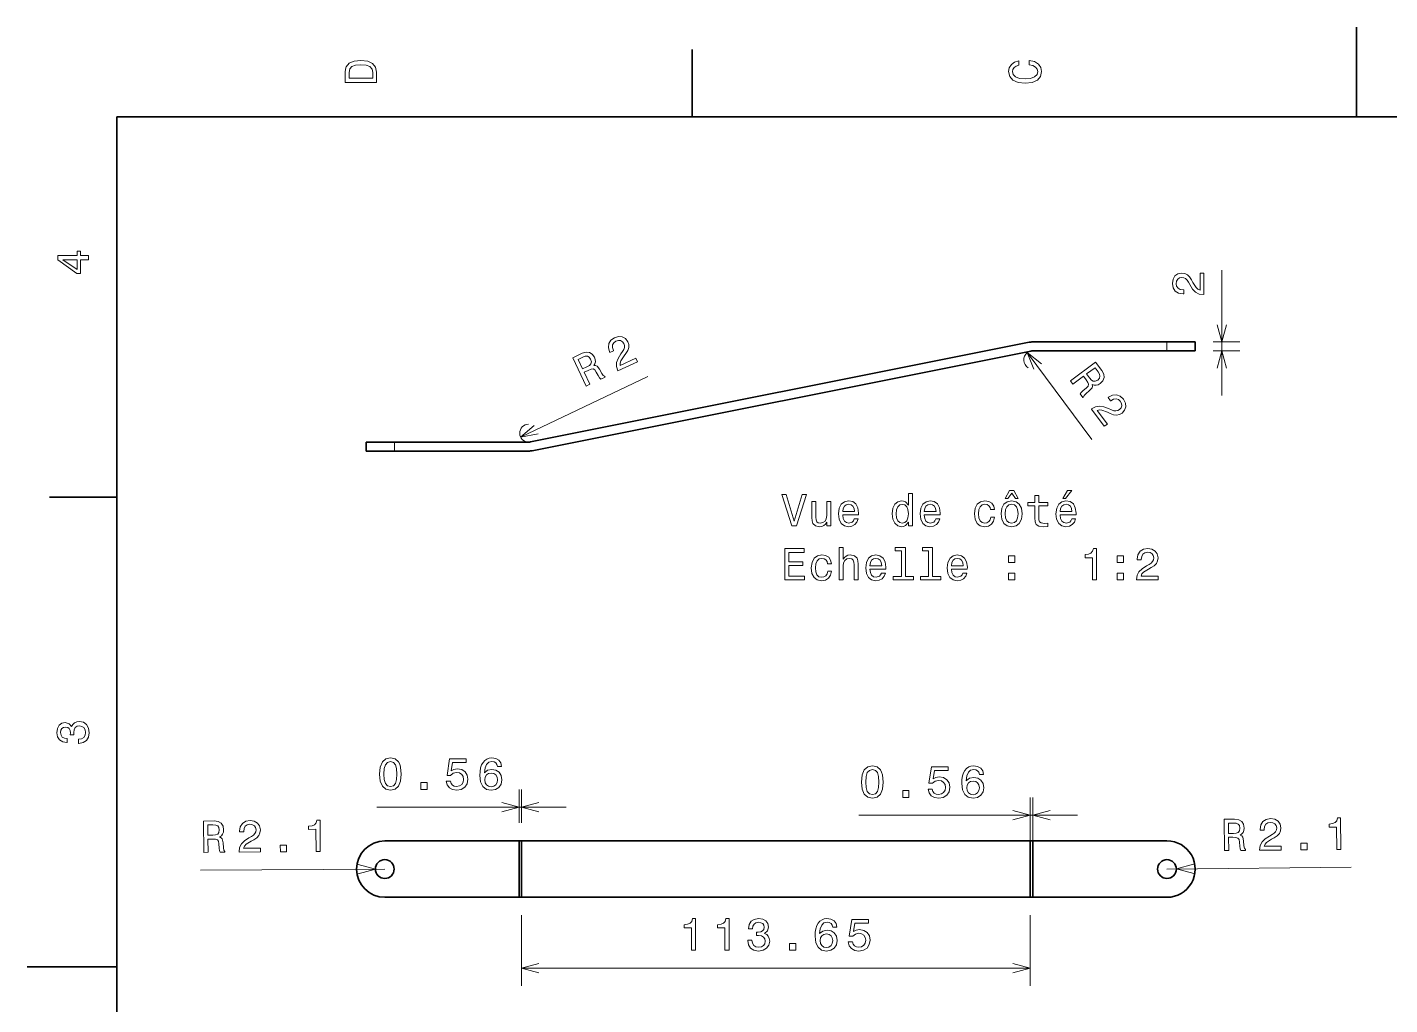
# Model space of a CAD drawing. Extents: x 0 to 297, y 0 to 210.
# Drawn here: x 0 to 152.2, y 100.8 to 210 of the extents above; entities that cross this region are included whole.
import ezdxf

# ---------------------------------------------------------------- set-up
doc = ezdxf.new("R2010")
doc.units = 0

msp = doc.modelspace()

# ---------------------------------------------------------------- linework, layer by layer
at = {"color": 7, "lineweight": 35, "ltscale": 0.25}
for p, q in [((148.5, 200), (148.5, 210)), ((10, 105), (0, 105))]:
    msp.add_line(p, q, dxfattribs=at)
at = {"color": 7, "lineweight": 35, "ltscale": 0.1875}
for p, q in [((74.300003, 200), (74.300003, 207.5)), ((10, 157.5), (2.5, 157.5))]:
    msp.add_line(p, q, dxfattribs=at)
at = {"color": 7, "lineweight": 35}
for p, q in [((287, 200), (10, 200)), ((10, 200), (10, 10)), ((111.933624, 174.794006), (56.212036, 163.657837)), ((112.129608, 173.813385), (56.40802, 162.677246)), ((55.226814, 119.082092), (112.050308, 119.082092)), ((55.226814, 112.782089), (112.050308, 112.782089))]:
    msp.add_line(p, q, dxfattribs=at)
at = {"color": 7, "lineweight": 13, "ltscale": 0.3509}
msp.add_line((133.459961, 168.832794), (133.459961, 182.868805), dxfattribs=at)
at = {"color": 7, "lineweight": 13, "ltscale": 0.3018}
msp.add_line((111.72995, 173.636047), (118.919769, 163.938629), dxfattribs=at)
at = {"color": 7, "lineweight": 35, "ltscale": 0.375}
for p, q in [((127.325623, 174.832794), (112.325623, 174.832794)), ((127.325623, 173.832794), (112.325623, 173.832794)), ((41.016052, 163.638458), (56.016052, 163.638458)), ((41.016052, 162.638458), (56.016052, 162.638458)), ((39.944431, 119.082092), (54.944427, 119.082092)), ((112.332703, 119.082092), (127.332703, 119.082092)), ((39.944431, 112.782089), (54.944427, 112.782089)), ((112.332703, 112.782089), (127.332703, 112.782089))]:
    msp.add_line(p, q, dxfattribs=at)
at = {"color": 7, "lineweight": 13, "ltscale": 0.025}
for p, q in [((127.325623, 173.832794), (127.325623, 174.832794)), ((41.016052, 162.638458), (41.016052, 163.638458))]:
    msp.add_line(p, q, dxfattribs=at)
at = {"color": 7, "lineweight": 35, "ltscale": 0.07875}
for p, q in [((130.475616, 174.832794), (127.325623, 174.832794)), ((130.475616, 173.832794), (127.325623, 173.832794)), ((37.866058, 163.638458), (41.016052, 163.638458)), ((37.866058, 162.638458), (41.016052, 162.638458)), ((54.944427, 119.082092), (54.944427, 115.932091)), ((54.944427, 115.932091), (54.944427, 119.082092)), ((55.226814, 115.932091), (55.226814, 119.082092)), ((55.226814, 115.932091), (55.226814, 119.082092)), ((112.050308, 115.932091), (112.050308, 119.082092)), ((112.050308, 115.932091), (112.050308, 119.082092)), ((112.332703, 115.932091), (112.332703, 119.082092)), ((112.332703, 115.932091), (112.332703, 119.082092)), ((54.944427, 112.782089), (54.944427, 115.932091)), ((54.944427, 112.782089), (54.944427, 115.932091)), ((55.226814, 112.782089), (55.226814, 115.932091)), ((55.226814, 112.782089), (55.226814, 115.932091)), ((112.050308, 112.782089), (112.050308, 115.932091)), ((112.050308, 112.782089), (112.050308, 115.932091)), ((112.332703, 112.782089), (112.332703, 115.932091)), ((112.332703, 115.932091), (112.332703, 112.782089))]:
    msp.add_line(p, q, dxfattribs=at)
at = {"color": 7, "lineweight": 35, "ltscale": 0.025}
for p, q in [((130.475616, 173.832794), (130.475616, 174.832794)), ((37.866058, 162.638458), (37.866058, 163.638458))]:
    msp.add_line(p, q, dxfattribs=at)
at = {"color": 7, "lineweight": 13, "ltscale": 0.074609}
for p, q in [((132.475616, 174.832794), (135.459961, 174.832794)), ((132.475616, 173.832794), (135.459961, 173.832794))]:
    msp.add_line(p, q, dxfattribs=at)
at = {"color": 7, "lineweight": 13, "ltscale": 0.393427}
msp.add_line((55.112778, 164.209412), (69.327789, 170.961426), dxfattribs=at)
at = {"color": 7, "lineweight": 13, "ltscale": 0.093839}
for p, q in [((54.944427, 121.082092), (54.944427, 124.835632)), ((55.226814, 121.082092), (55.226814, 124.835632))]:
    msp.add_line(p, q, dxfattribs=at)
at = {"color": 7, "lineweight": 13, "ltscale": 0.150368}
for p, q in [((112.050308, 117.932091), (112.050308, 123.946808)), ((112.332703, 117.932091), (112.332703, 123.946808))]:
    msp.add_line(p, q, dxfattribs=at)
at = {"color": 7, "lineweight": 13}
for p, q in [((39.059971, 122.835632), (60.226814, 122.835632)), ((92.900787, 121.946808), (117.332703, 121.946808)), ((39.944431, 115.932091), (19.350786, 115.796288)), ((127.332703, 115.932091), (147.925781, 116.135406)), ((55.226814, 104.868851), (112.050308, 104.868851))]:
    msp.add_line(p, q, dxfattribs=at)
at = {"color": 7, "lineweight": 35, "ltscale": 0.00706}
for p, q in [((54.944427, 119.082092), (55.226814, 119.082092)), ((112.050308, 119.082092), (112.332703, 119.082092)), ((54.944427, 112.782089), (55.226814, 112.782089)), ((112.050308, 112.782089), (112.332703, 112.782089))]:
    msp.add_line(p, q, dxfattribs=at)
at = {"color": 7, "lineweight": 13, "ltscale": 0.197831}
for p, q in [((55.226814, 110.782089), (55.226814, 102.868851)), ((112.050308, 110.782089), (112.050308, 102.868851))]:
    msp.add_line(p, q, dxfattribs=at)
at = {"color": 7, "lineweight": 13}
for points in [[(35.533215, 204.994965), (35.533215, 203.829971), (39.033215, 203.829971), (39.033215, 204.994965), (38.922264, 205.544678), (38.584366, 205.953171), (38.034657, 206.205338), (37.283215, 206.296112), (36.516644, 206.215424), (36.21405, 206.114563), (35.971977, 205.973343), (35.644165, 205.56485), (35.563473, 205.297562)], [(35.951801, 204.959656), (36.027451, 205.342941), (36.259438, 205.605194), (36.672985, 205.761536), (37.283215, 205.811966), (37.873272, 205.756485), (38.286816, 205.600143), (38.533936, 205.332855), (38.614628, 204.959656), (38.614628, 204.298996), (35.951801, 204.298996)], [(111.93206, 205.817017), (112.35569, 205.716141), (112.658287, 205.549713), (112.844887, 205.317734), (112.905403, 205.045395), (112.814629, 204.71759), (112.54229, 204.460388), (112.098488, 204.28891), (111.483215, 204.233429), (110.872986, 204.28891), (110.424141, 204.455338), (110.151802, 204.71254), (110.055984, 205.045395), (110.106415, 205.287476), (110.247627, 205.494247), (110.474571, 205.655624), (110.787247, 205.766571), (110.787247, 206.245682), (110.308144, 206.094391), (109.94503, 205.832138), (109.718086, 205.474075), (109.637398, 205.045395), (109.763474, 204.510818), (110.116501, 204.10231), (110.696472, 203.840057), (111.483215, 203.749283), (112.269958, 203.840057), (112.84993, 204.10231), (113.208, 204.510818), (113.329041, 205.045395), (113.233215, 205.51442), (112.965927, 205.892654), (112.527161, 206.159943), (111.93206, 206.301163)], [(6.833213, 184.02739), (6.833213, 184.481277), (5.965778, 184.481277), (5.965778, 184.98056), (5.56232, 184.98056), (5.56232, 184.481277), (3.408862, 184.481277), (3.408862, 184.022339), (5.521974, 182.489197), (5.965778, 182.489197), (5.965778, 184.02739)], [(5.56232, 182.912827), (3.993876, 184.02739), (5.56232, 184.02739)], [(131.459961, 180.12027), (131.459961, 182.525879), (131.026245, 182.525879), (131.026245, 180.624603), (130.789215, 180.730499), (130.592529, 180.912048), (130.234467, 181.471863), (130.08316, 181.769409), (129.866302, 182.102264), (129.614136, 182.339294), (129.316589, 182.475464), (128.978699, 182.525879), (128.555054, 182.440155), (128.222198, 182.203125), (128.010406, 181.839996), (127.934753, 181.370972), (128.020477, 180.886841), (128.257507, 180.518677), (128.635742, 180.281647), (129.13504, 180.200958), (129.205627, 180.200958), (129.205627, 180.659882), (129.165283, 180.659882), (128.822357, 180.705292), (128.57019, 180.841461), (128.408813, 181.058319), (128.353333, 181.345764), (128.403778, 181.638275), (128.529846, 181.855133), (128.726532, 181.996338), (128.973663, 182.046783), (129.205627, 182.011475), (129.402313, 181.915649), (129.573792, 181.754272), (129.725098, 181.532379), (129.886475, 181.234833), (130.199158, 180.74057), (130.532013, 180.392609), (130.935455, 180.185822), (131.444824, 180.12027)], [(65.986969, 171.588715), (68.159912, 172.62085), (67.973831, 173.012634), (66.256424, 172.196869), (66.250397, 172.456421), (66.330002, 172.711975), (66.682022, 173.275604), (66.88588, 173.539917), (67.093506, 173.878632), (67.199417, 174.208099), (67.194748, 174.535278), (67.095322, 174.862152), (66.836121, 175.208008), (66.479202, 175.406982), (66.060333, 175.442505), (65.604218, 175.309601), (65.20369, 175.024445), (64.972839, 174.652374), (64.921021, 174.209015), (65.062347, 173.723419), (65.092636, 173.659637), (65.507187, 173.856537), (65.489868, 173.892975), (65.383728, 174.222229), (65.398544, 174.508423), (65.525177, 174.747223), (65.761047, 174.920685), (66.04689, 175.000641), (66.296875, 174.979797), (66.50882, 174.862701), (66.6604, 174.661133), (66.728043, 174.436432), (66.725876, 174.217651), (66.653671, 173.99353), (66.518143, 173.761658), (66.318619, 173.48822), (66.006332, 172.993744), (65.834824, 172.543762), (65.821152, 172.090607), (65.980484, 171.602386)], [(62.436981, 169.902496), (62.860626, 170.103729), (62.226639, 171.438477), (62.659409, 171.644043), (62.984772, 171.78183), (63.215515, 171.813263), (63.39624, 171.714874), (63.569458, 171.467743), (63.786987, 171.068542), (63.941986, 170.812775), (64.072372, 170.679291), (64.550705, 170.906494), (64.509583, 170.993042), (64.344223, 171.070831), (64.195267, 171.290405), (63.921036, 171.785461), (63.663986, 172.126801), (63.50296, 172.195465), (63.297852, 172.204102), (63.42598, 172.404541), (63.477798, 172.624573), (63.464584, 172.863983), (63.377228, 173.118378), (63.131699, 173.470764), (62.813156, 173.671204), (62.430283, 173.701508), (61.992157, 173.565979), (60.935287, 173.063965)], [(62.057632, 173.122498), (62.348511, 173.227173), (62.585495, 173.233643), (62.784225, 173.132629), (62.944244, 172.90155), (63.024185, 172.615692), (62.976929, 172.397827), (62.80632, 172.216309), (62.530151, 172.05722), (62.042709, 171.825684), (61.542877, 172.877991)], [(116.548737, 170.494751), (116.828064, 170.117981), (118.015076, 170.998047), (118.300415, 170.61319), (118.498535, 170.320587), (118.573975, 170.100281), (118.51236, 169.903931), (118.303375, 169.686218), (117.953796, 169.39563), (117.732788, 169.194092), (117.627045, 169.040344), (117.942413, 168.61499), (118.019409, 168.672058), (118.063751, 168.849335), (118.250366, 169.037933), (118.683105, 169.402679), (118.968292, 169.720856), (119.004517, 169.892151), (118.973358, 170.095062), (119.194794, 170.008087), (119.420685, 169.999786), (119.653015, 170.059021), (119.885742, 170.193909), (120.18399, 170.50293), (120.319092, 170.854218), (120.27478, 171.235718), (120.057129, 171.639374), (119.360291, 172.579254)], [(119.634674, 171.48941), (119.793579, 171.224274), (119.845764, 170.992981), (119.785065, 170.778473), (119.589294, 170.576813), (119.32428, 170.443115), (119.10141, 170.447388), (118.89032, 170.579681), (118.680817, 170.819885), (118.359436, 171.253357), (119.295258, 171.947205)], [(118.889404, 167.337677), (120.322144, 165.405273), (120.670532, 165.663574), (119.538177, 167.190887), (119.791656, 167.246979), (120.0578, 167.218292), (120.678833, 166.981842), (120.97757, 166.832947), (121.350006, 166.694702), (121.693756, 166.65448), (122.013885, 166.722321), (122.315338, 166.883057), (122.604584, 167.204224), (122.730774, 167.592865), (122.684662, 168.010712), (122.466095, 168.432526), (122.108887, 168.770386), (121.699219, 168.924957), (121.254211, 168.890076), (120.805084, 168.657562), (120.748352, 168.615509), (121.021698, 168.246826), (121.054108, 168.270874), (121.356628, 168.43866), (121.640259, 168.479462), (121.899078, 168.401367), (122.114838, 168.203491), (122.248535, 167.938477), (122.276398, 167.689178), (122.202515, 167.458618), (122.034058, 167.270935), (121.82666, 167.161102), (121.611603, 167.120941), (121.377747, 167.148468), (121.124054, 167.236603), (120.8172, 167.379517), (120.271667, 167.590302), (119.797028, 167.6716), (119.349792, 167.597412), (118.90155, 167.34671)], [(86.566368, 157.78688), (85.68885, 154.80632), (84.78611, 157.78688), (84.307007, 157.78688), (85.436691, 154.28183), (85.94101, 154.28183), (87.045479, 157.78688)], [(89.768822, 156.990036), (89.325012, 156.990036), (89.325012, 155.426636), (89.274582, 155.063538), (89.128326, 154.801285), (88.901382, 154.639893), (88.603836, 154.589462), (88.366806, 154.629807), (88.215508, 154.750854), (88.129768, 154.957626), (88.109596, 155.250122), (88.109596, 156.990036), (87.665794, 156.990036), (87.665794, 155.209778), (87.680923, 154.851715), (87.776749, 154.554169), (88.069252, 154.28183), (88.538269, 154.186005), (88.790436, 154.221313), (89.007294, 154.312088), (89.193893, 154.46843), (89.345192, 154.695374), (89.345192, 154.28183), (89.768822, 154.28183)], [(91.105278, 155.507339), (92.880493, 155.507339), (92.885536, 155.714111), (92.80484, 156.294083), (92.582939, 156.727798), (92.229919, 156.990036), (91.760895, 157.085861), (91.301964, 156.985001), (90.948936, 156.702576), (90.721992, 156.243652), (90.641296, 155.638458), (90.716949, 155.018143), (90.943893, 154.564255), (91.291878, 154.28183), (91.745766, 154.186005), (92.139137, 154.251572), (92.461906, 154.423035), (92.698936, 154.695374), (92.835106, 155.058487), (92.396339, 155.058487), (92.305565, 154.85675), (92.174438, 154.70546), (91.801239, 154.584427), (91.513779, 154.639893), (91.296921, 154.816406), (91.155708, 155.103882), (91.105278, 155.492203)], [(98.453262, 154.700424), (98.453262, 154.28183), (98.897064, 154.28183), (98.897064, 157.902863), (98.458298, 157.902863), (98.458298, 156.576492), (98.120407, 156.959778), (97.913635, 157.050568), (97.676605, 157.085861), (97.247925, 156.985001), (96.915077, 156.702576), (96.698212, 156.248688), (96.622566, 155.638458), (96.698212, 155.028229), (96.915077, 154.56929), (97.247925, 154.28183), (97.676605, 154.186005), (97.913635, 154.221313), (98.12545, 154.312088)], [(100.213348, 155.507339), (101.988564, 155.507339), (101.993607, 155.714111), (101.91291, 156.294083), (101.69101, 156.727798), (101.337982, 156.990036), (100.868965, 157.085861), (100.410034, 156.985001), (100.057007, 156.702576), (99.830063, 156.243652), (99.749367, 155.638458), (99.82502, 155.018143), (100.051964, 154.564255), (100.399948, 154.28183), (100.853836, 154.186005), (101.247208, 154.251572), (101.569977, 154.423035), (101.807007, 154.695374), (101.943176, 155.058487), (101.50441, 155.058487), (101.413635, 154.85675), (101.282509, 154.70546), (100.909309, 154.584427), (100.621849, 154.639893), (100.404984, 154.816406), (100.263779, 155.103882), (100.213348, 155.492203)], [(107.621849, 156.092346), (108.060608, 156.092346), (107.969833, 156.495804), (107.752975, 156.813538), (107.415077, 157.010223), (106.976318, 157.085861), (106.492165, 156.985001), (106.124008, 156.702576), (105.892021, 156.243652), (105.811325, 155.628372), (105.886978, 155.018143), (106.113922, 154.564255), (106.471992, 154.28183), (106.961182, 154.186005), (107.394905, 154.261658), (107.732803, 154.473465), (107.964783, 154.80632), (108.065651, 155.250122), (107.642021, 155.250122), (107.566376, 154.967712), (107.425163, 154.75589), (107.223434, 154.624771), (106.976318, 154.584427), (106.668678, 154.649979), (106.446777, 154.851715), (106.310608, 155.17952), (106.265221, 155.643494), (106.310608, 156.097397), (106.45182, 156.425201), (106.678764, 156.626938), (106.976318, 156.69754), (107.238564, 156.652145), (107.435249, 156.536148), (107.566376, 156.344513)], [(108.801964, 155.633408), (108.882652, 155.018143), (109.114639, 154.564255), (109.482796, 154.28183), (109.977036, 154.186005), (110.466225, 154.28183), (110.834381, 154.559204), (111.066376, 155.013092), (111.152107, 155.633408), (111.066376, 156.248688), (110.834381, 156.707626), (110.466225, 156.985001), (109.977036, 157.085861), (109.482796, 156.985001), (109.114639, 156.702576), (108.882652, 156.248688)], [(109.255852, 157.3582), (109.553406, 157.3582), (109.982079, 157.917999), (110.405708, 157.3582), (110.703262, 157.3582), (110.224152, 158.215546), (109.740005, 158.215546)], [(112.564209, 156.521027), (112.564209, 155.164398), (112.594467, 154.725632), (112.73568, 154.423035), (113.018097, 154.246521), (113.497208, 154.186005), (114.021698, 154.211227), (114.021698, 154.594513), (113.638412, 154.564255), (113.290436, 154.604599), (113.103836, 154.730682), (113.02314, 154.94249), (113.008011, 155.240036), (113.008011, 156.521027), (114.021698, 156.521027), (114.021698, 156.899261), (113.008011, 156.899261), (113.008011, 157.691055), (112.564209, 157.691055), (112.564209, 156.899261), (111.797638, 156.899261), (111.797638, 156.521027)], [(115.393463, 155.507339), (117.168671, 155.507339), (117.173721, 155.714111), (117.093025, 156.294083), (116.871124, 156.727798), (116.518097, 156.990036), (116.04908, 157.085861), (115.590149, 156.985001), (115.237122, 156.702576), (115.010178, 156.243652), (114.929482, 155.638458), (115.005127, 155.018143), (115.232071, 154.564255), (115.580063, 154.28183), (116.033951, 154.186005), (116.427322, 154.251572), (116.750092, 154.423035), (116.987122, 154.695374), (117.123291, 155.058487), (116.684525, 155.058487), (116.59375, 154.85675), (116.462624, 154.70546), (116.089424, 154.584427), (115.801956, 154.639893), (115.585098, 154.816406), (115.443893, 155.103882), (115.393463, 155.492203)], [(115.701096, 157.3582), (115.998642, 157.3582), (116.699654, 158.215546), (116.205414, 158.215546)], [(91.105278, 155.880539), (91.160751, 156.228516), (91.296921, 156.485718), (91.503693, 156.642059), (91.776024, 156.69754), (92.04332, 156.642059), (92.250092, 156.485718), (92.376167, 156.228516), (92.421555, 155.880539)], [(97.752251, 156.687454), (98.044754, 156.616852), (98.266663, 156.420166), (98.397781, 156.092346), (98.448212, 155.638458), (98.397781, 155.17952), (98.266663, 154.851715), (98.044754, 154.649979), (97.752251, 154.584427), (97.474869, 154.649979), (97.263054, 154.851715), (97.121849, 155.18457), (97.076454, 155.638458), (97.121849, 156.087311), (97.263054, 156.415115), (97.474869, 156.616852)], [(100.213348, 155.880539), (100.268822, 156.228516), (100.404984, 156.485718), (100.611755, 156.642059), (100.884094, 156.69754), (101.151382, 156.642059), (101.358154, 156.485718), (101.484238, 156.228516), (101.529625, 155.880539)], [(109.255852, 155.638458), (109.301239, 156.092346), (109.442451, 156.420166), (109.669395, 156.621887), (109.977036, 156.69249), (110.279625, 156.621887), (110.506577, 156.425201), (110.647781, 156.092346), (110.698212, 155.638458), (110.647781, 155.17952), (110.506577, 154.846664), (110.279625, 154.644943), (109.977036, 154.579376), (109.669395, 154.644943), (109.442451, 154.846664), (109.301239, 155.17952)], [(115.393463, 155.880539), (115.448936, 156.228516), (115.585098, 156.485718), (115.79187, 156.642059), (116.064209, 156.69754), (116.331497, 156.642059), (116.538269, 156.485718), (116.664352, 156.228516), (116.70974, 155.880539)], [(84.629768, 148.235001), (86.848793, 148.235001), (86.848793, 148.65863), (85.09375, 148.65863), (85.09375, 149.843796), (86.65715, 149.843796), (86.65715, 150.262375), (85.09375, 150.262375), (85.09375, 151.311371), (86.808449, 151.311371), (86.808449, 151.735001), (84.629768, 151.735001)], [(89.405708, 150.045517), (89.844467, 150.045517), (89.753693, 150.448975), (89.536835, 150.766708), (89.198936, 150.963394), (88.760178, 151.039032), (88.276024, 150.938171), (87.907867, 150.655746), (87.67588, 150.196823), (87.595192, 149.581543), (87.670837, 148.971313), (87.897781, 148.517426), (88.255852, 148.235001), (88.745049, 148.139175), (89.178764, 148.214828), (89.516663, 148.426636), (89.74865, 148.759491), (89.84951, 149.203293), (89.42588, 149.203293), (89.350235, 148.920883), (89.209023, 148.709061), (89.007294, 148.577942), (88.760178, 148.537598), (88.452538, 148.603149), (88.230637, 148.804886), (88.094467, 149.13269), (88.04908, 149.59668), (88.094467, 150.050568), (88.23568, 150.378372), (88.462624, 150.580109), (88.760178, 150.650711), (89.022423, 150.605316), (89.219109, 150.489319), (89.350235, 150.297684)], [(90.716949, 148.235001), (91.160751, 148.235001), (91.160751, 149.798401), (91.206139, 150.156464), (91.352394, 150.418716), (91.579338, 150.580109), (91.881935, 150.640625), (92.124008, 150.590195), (92.275307, 150.454025), (92.350952, 150.227081), (92.376167, 149.924484), (92.376167, 148.235001), (92.819977, 148.235001), (92.819977, 150.015259), (92.799797, 150.373322), (92.709023, 150.670883), (92.411469, 150.943207), (91.947495, 151.039032), (91.695335, 151.003738), (91.478477, 150.907913), (91.296921, 150.756607), (91.160751, 150.549835), (91.160751, 151.856033), (90.716949, 151.856033)], [(94.141296, 149.46051), (95.916519, 149.46051), (95.921555, 149.667282), (95.840866, 150.247253), (95.618965, 150.680969), (95.265938, 150.943207), (94.796921, 151.039032), (94.337982, 150.938171), (93.984955, 150.655746), (93.758011, 150.196823), (93.677322, 149.591629), (93.752968, 148.971313), (93.979919, 148.517426), (94.327896, 148.235001), (94.781792, 148.139175), (95.175163, 148.204742), (95.497925, 148.376205), (95.734955, 148.648544), (95.871124, 149.011658), (95.432365, 149.011658), (95.341583, 148.809921), (95.210464, 148.65863), (94.837265, 148.537598), (94.549797, 148.593063), (94.332939, 148.769577), (94.191734, 149.057053), (94.141296, 149.445374)], [(97.671555, 151.482834), (97.671555, 148.6082), (96.758736, 148.6082), (96.758736, 148.235001), (99.02314, 148.235001), (99.02314, 148.6082), (98.115364, 148.6082), (98.115364, 151.856033), (96.975594, 151.856033), (96.975594, 151.482834)], [(100.707581, 151.482834), (100.707581, 148.6082), (99.794754, 148.6082), (99.794754, 148.235001), (102.059166, 148.235001), (102.059166, 148.6082), (101.151382, 148.6082), (101.151382, 151.856033), (100.011612, 151.856033), (100.011612, 151.482834)], [(103.249367, 149.46051), (105.024582, 149.46051), (105.029625, 149.667282), (104.948936, 150.247253), (104.727036, 150.680969), (104.374008, 150.943207), (103.904984, 151.039032), (103.446053, 150.938171), (103.093033, 150.655746), (102.866081, 150.196823), (102.785393, 149.591629), (102.861038, 148.971313), (103.087982, 148.517426), (103.435966, 148.235001), (103.889862, 148.139175), (104.283234, 148.204742), (104.605995, 148.376205), (104.843033, 148.648544), (104.979195, 149.011658), (104.540436, 149.011658), (104.449654, 148.809921), (104.318535, 148.65863), (103.945335, 148.537598), (103.657867, 148.593063), (103.44101, 148.769577), (103.299805, 149.057053), (103.249367, 149.445374)], [(109.629051, 150.191772), (110.325012, 150.191772), (110.325012, 150.943207), (109.629051, 150.943207)], [(118.994324, 148.235001), (119.453255, 148.235001), (119.453255, 151.760223), (119.110321, 151.760223), (119.019539, 151.452576), (118.837982, 151.245804), (118.560608, 151.124771), (118.177322, 151.084427), (118.177322, 150.726349), (118.994324, 150.726349)], [(121.77314, 150.191772), (122.469101, 150.191772), (122.469101, 150.943207), (121.77314, 150.943207)], [(123.926598, 148.235001), (126.332214, 148.235001), (126.332214, 148.668716), (124.430923, 148.668716), (124.536827, 148.905746), (124.718384, 149.102432), (125.278183, 149.46051), (125.575729, 149.611801), (125.908585, 149.828659), (126.145615, 150.080826), (126.281784, 150.378372), (126.332214, 150.716263), (126.246483, 151.139893), (126.009445, 151.472748), (125.646339, 151.68457), (125.177322, 151.760223), (124.693169, 151.674484), (124.325012, 151.437454), (124.087982, 151.059204), (124.007294, 150.559921), (124.007294, 150.489319), (124.466225, 150.489319), (124.466225, 150.529663), (124.511612, 150.872604), (124.647781, 151.124771), (124.864639, 151.286148), (125.1521, 151.341629), (125.444611, 151.291199), (125.661469, 151.165115), (125.802673, 150.96843), (125.853111, 150.721313), (125.81781, 150.489319), (125.721985, 150.292633), (125.560608, 150.12117), (125.338699, 149.969864), (125.041153, 149.808487), (124.546913, 149.495804), (124.198929, 149.162949), (123.992157, 148.759491), (123.926598, 148.250137)], [(94.141296, 149.83371), (94.196777, 150.181686), (94.332939, 150.438889), (94.539711, 150.59523), (94.81205, 150.650711), (95.079338, 150.59523), (95.28611, 150.438889), (95.412193, 150.181686), (95.457581, 149.83371)], [(103.249367, 149.83371), (103.30484, 150.181686), (103.44101, 150.438889), (103.647781, 150.59523), (103.92012, 150.650711), (104.187408, 150.59523), (104.39418, 150.438889), (104.520264, 150.181686), (104.565651, 149.83371)], [(109.629051, 148.235001), (110.325012, 148.235001), (110.325012, 148.986435), (109.629051, 148.986435)], [(121.77314, 148.235001), (122.469101, 148.235001), (122.469101, 148.986435), (121.77314, 148.986435)], [(5.73379, 129.979111), (5.769093, 129.979111), (6.253242, 130.059799), (6.616354, 130.296829), (6.848343, 130.670029), (6.934078, 131.164276), (6.848343, 131.688766), (6.626441, 132.082138), (6.273415, 132.334305), (5.819525, 132.425079), (5.521974, 132.384735), (5.279899, 132.273788), (5.0933, 132.092224), (4.957133, 131.850143), (4.684798, 132.177963), (4.251081, 132.293961), (3.857709, 132.218307), (3.560158, 132.00145), (3.373559, 131.648422), (3.307997, 131.164276), (3.388689, 130.710388), (3.610591, 130.362396), (3.963617, 130.135452), (4.432637, 130.059799), (4.46794, 130.059799), (4.46794, 130.508652), (4.145173, 130.548996), (3.913184, 130.680115), (3.771974, 130.891937), (3.721542, 131.189484), (3.761888, 131.451736), (3.867795, 131.643372), (4.039265, 131.759369), (4.271254, 131.804764), (4.518372, 131.759369), (4.684798, 131.638336), (4.785663, 131.426514), (4.815922, 131.139053), (4.810879, 130.942368), (5.209294, 130.942368), (5.199208, 131.189484), (5.244596, 131.507217), (5.365634, 131.744247), (5.56232, 131.885452), (5.819525, 131.935883), (6.112032, 131.880417), (6.328891, 131.734161), (6.465058, 131.502167), (6.510447, 131.194534), (6.460014, 130.876801), (6.308718, 130.644821), (6.066643, 130.498566), (5.73379, 130.443085)], [(39.362564, 126.545288), (39.438213, 125.753494), (39.675243, 125.18866), (40.053486, 124.845718), (40.577984, 124.734764), (41.097435, 124.845718), (41.475677, 125.18866), (41.707664, 125.753494), (41.788357, 126.545288), (41.707664, 127.332031), (41.611843, 127.644707), (41.475677, 127.901917), (41.097435, 128.244858), (40.577984, 128.36084), (40.053486, 128.244858), (39.675243, 127.896866), (39.438213, 127.332031)], [(39.846714, 126.545288), (39.887062, 127.155518), (40.013142, 127.594276), (40.240086, 127.851479), (40.577984, 127.942261), (40.910835, 127.851479), (41.137779, 127.594276), (41.263863, 127.155518), (41.304207, 126.545288), (41.263863, 125.930008), (41.137779, 125.491249), (40.910835, 125.234047), (40.577984, 125.148308), (40.240086, 125.234047), (40.013142, 125.491249), (39.887062, 125.930008)], [(46.799309, 125.748459), (46.910259, 125.334908), (47.157379, 125.012146), (47.520493, 124.810417), (47.984467, 124.734764), (48.493835, 124.825546), (48.89225, 125.072662), (49.144409, 125.466034), (49.240231, 125.97036), (49.154495, 126.439377), (48.912422, 126.807533), (48.53418, 127.044563), (48.044987, 127.130295), (47.666744, 127.069778), (47.374237, 126.903351), (47.515446, 127.846436), (49.048588, 127.846436), (49.048588, 128.259979), (47.177551, 128.259979), (46.900173, 126.404076), (47.303631, 126.404076), (47.596138, 126.641106), (47.969337, 126.726837), (48.292103, 126.671364), (48.539223, 126.509979), (48.695564, 126.262863), (48.751038, 125.945145), (48.695564, 125.627419), (48.53418, 125.380295), (48.28706, 125.223961), (47.969337, 125.168488), (47.702045, 125.203789), (47.495274, 125.319778), (47.343979, 125.501335), (47.26833, 125.748459)], [(52.996429, 127.392548), (52.900604, 127.801048), (52.678703, 128.103638), (52.335762, 128.295288), (51.89196, 128.36084), (51.59441, 128.325546), (51.337204, 128.229721), (51.11026, 128.07338), (50.918617, 127.851479), (50.767319, 127.574104), (50.656368, 127.236206), (50.585762, 126.837791), (50.56559, 126.388947), (50.646282, 125.672806), (50.893402, 125.153351), (51.291817, 124.840675), (51.836487, 124.734764), (52.325676, 124.825546), (52.698875, 125.062576), (52.940948, 125.435776), (53.026688, 125.909836), (52.940948, 126.388947), (52.708961, 126.757103), (52.350895, 126.98909), (51.907089, 127.069778), (51.427982, 126.968918), (51.069916, 126.68145), (51.145561, 127.236206), (51.306946, 127.634621), (51.554062, 127.871651), (51.897003, 127.952347), (52.149162, 127.912003), (52.340805, 127.806091), (52.466888, 127.629578), (52.532448, 127.392548)], [(52.537491, 125.904793), (52.482018, 125.587074), (52.340805, 125.344994), (52.113861, 125.183609), (51.83144, 125.133179), (51.53389, 125.183609), (51.306946, 125.339951), (51.16069, 125.582031), (51.115303, 125.89975), (51.165733, 126.212433), (51.306946, 126.449463), (51.538933, 126.600761), (51.851616, 126.656235), (52.123947, 126.600761), (52.340805, 126.454506), (52.482018, 126.217476)], [(93.203377, 125.656464), (93.279022, 124.86467), (93.516052, 124.299835), (93.894302, 123.956894), (94.418793, 123.84594), (94.938248, 123.956894), (95.31649, 124.299835), (95.548477, 124.86467), (95.629166, 125.656464), (95.548477, 126.443207), (95.452652, 126.755882), (95.31649, 127.013092), (94.938248, 127.356026), (94.418793, 127.472023), (93.894302, 127.356026), (93.516052, 127.008041), (93.279022, 126.443207)], [(93.687531, 125.656464), (93.727875, 126.266693), (93.853958, 126.705452), (94.080902, 126.962654), (94.418793, 127.053436), (94.751648, 126.962654), (94.978592, 126.705452), (95.104675, 126.266693), (95.14502, 125.656464), (95.104675, 125.041183), (94.978592, 124.602425), (94.751648, 124.345222), (94.418793, 124.259483), (94.080902, 124.345222), (93.853958, 124.602425), (93.727875, 125.041183)], [(100.640121, 124.859634), (100.751068, 124.446083), (100.998184, 124.123322), (101.361298, 123.921593), (101.825272, 123.84594), (102.334641, 123.936722), (102.733063, 124.183838), (102.985214, 124.577209), (103.081039, 125.081535), (102.9953, 125.550552), (102.753235, 125.918709), (102.374985, 126.155739), (101.885803, 126.24147), (101.507553, 126.180954), (101.215042, 126.014526), (101.356262, 126.957611), (102.889404, 126.957611), (102.889404, 127.371155), (101.018356, 127.371155), (100.740982, 125.515251), (101.14444, 125.515251), (101.436951, 125.752281), (101.81015, 125.838013), (102.132919, 125.782539), (102.380035, 125.621155), (102.536377, 125.374039), (102.591843, 125.05632), (102.536377, 124.738594), (102.374985, 124.49147), (102.127869, 124.335136), (101.81015, 124.279663), (101.542862, 124.314964), (101.33609, 124.430954), (101.184784, 124.612511), (101.109146, 124.859634)], [(106.837234, 126.503723), (106.741425, 126.912224), (106.519516, 127.214813), (106.176575, 127.406464), (105.732773, 127.472023), (105.435226, 127.436722), (105.178009, 127.340897), (104.951065, 127.184555), (104.75943, 126.962654), (104.608139, 126.68528), (104.497177, 126.347382), (104.426575, 125.948967), (104.406403, 125.500122), (104.487091, 124.783981), (104.734207, 124.264526), (105.132629, 123.951851), (105.677292, 123.84594), (106.166489, 123.936722), (106.539688, 124.173752), (106.781769, 124.546951), (106.867493, 125.021011), (106.781769, 125.500122), (106.549774, 125.868279), (106.191711, 126.100266), (105.747894, 126.180954), (105.268799, 126.080093), (104.910721, 125.792625), (104.986374, 126.347382), (105.147751, 126.745796), (105.394882, 126.982826), (105.737808, 127.063522), (105.989975, 127.023178), (106.181625, 126.917267), (106.307693, 126.740753), (106.37326, 126.503723)], [(43.966022, 124.835632), (44.661987, 124.835632), (44.661987, 125.587074), (43.966022, 125.587074)], [(106.378311, 125.015968), (106.32283, 124.69825), (106.181625, 124.456169), (105.954666, 124.294785), (105.672256, 124.244354), (105.37471, 124.294785), (105.147751, 124.451126), (105.001511, 124.693207), (104.956116, 125.010925), (105.006546, 125.323608), (105.147751, 125.560638), (105.379745, 125.711937), (105.692429, 125.76741), (105.964767, 125.711937), (106.181625, 125.565681), (106.32283, 125.328651)], [(97.806839, 123.946808), (98.5028, 123.946808), (98.5028, 124.69825), (97.806839, 124.69825)], [(19.730961, 117.798836), (20.19997, 117.801926), (20.190226, 119.279564), (20.669321, 119.282722), (21.02244, 119.26992), (21.244802, 119.200783), (21.366936, 119.035156), (21.419329, 118.737946), (21.447536, 118.284225), (21.479759, 117.986885), (21.541439, 117.810776), (22.070967, 117.81427), (22.070335, 117.910088), (21.953411, 118.050529), (21.911339, 118.312508), (21.872311, 118.877098), (21.783817, 119.295113), (21.666962, 119.425468), (21.484777, 119.520096), (21.685671, 119.647499), (21.825714, 119.824944), (21.915028, 120.04744), (21.943523, 120.314919), (21.870125, 120.738075), (21.666306, 121.054466), (21.332195, 121.243904), (20.877884, 121.306473), (19.70788, 121.298759)], [(20.749588, 120.876945), (21.057419, 120.848717), (21.274904, 120.754326), (21.412231, 120.578712), (21.45945, 120.301643), (21.410948, 120.008812), (21.275948, 119.831406), (21.044563, 119.739098), (20.727013, 119.711784), (20.187399, 119.708229), (20.179716, 120.873184)], [(23.660988, 117.824753), (26.066557, 117.840614), (26.063696, 118.274323), (24.162441, 118.261787), (24.266783, 118.499512), (24.447039, 118.697388), (25.004463, 119.059143), (25.30101, 119.212395), (25.632425, 119.43145), (25.86779, 119.685165), (26.001991, 119.983612), (26.050194, 120.321831), (25.961666, 120.744888), (25.722446, 121.076172), (25.357944, 121.285583), (24.888435, 121.358139), (24.404861, 121.269211), (24.038277, 121.029762), (23.803745, 120.649963), (23.726347, 120.150162), (23.726814, 120.079559), (24.185738, 120.082581), (24.185471, 120.122932), (24.228598, 120.466164), (24.363098, 120.719215), (24.578888, 120.882027), (24.86598, 120.939392), (25.158813, 120.890892), (25.376499, 120.766243), (25.519005, 120.570496), (25.571064, 120.323715), (25.537292, 120.091499), (25.44277, 119.89418), (25.28252, 119.721657), (25.061623, 119.568893), (24.765141, 119.405556), (24.27298, 119.089622), (23.927198, 118.754478), (23.723091, 118.34967), (23.660889, 117.839882)], [(32.272617, 117.881538), (32.731541, 117.884567), (32.708294, 121.409706), (32.365364, 121.407448), (32.276615, 121.09922), (32.096428, 120.891251), (31.819853, 120.768387), (31.436842, 120.725517), (31.439203, 120.367455), (32.256187, 120.372841)], [(133.756012, 117.995605), (134.225006, 118.000237), (134.210419, 119.477829), (134.689499, 119.482559), (135.042664, 119.470917), (135.265244, 119.402504), (135.387924, 119.237282), (135.441299, 118.940247), (135.470993, 118.486626), (135.504181, 118.189384), (135.566437, 118.013481), (136.095963, 118.018707), (136.095016, 118.114525), (135.977631, 118.254585), (135.934692, 118.516418), (135.893814, 119.080887), (135.803955, 119.498604), (135.686676, 119.628578), (135.504181, 119.722603), (135.704651, 119.85067), (135.844116, 120.028564), (135.932693, 120.251358), (135.960312, 120.518936), (135.885529, 120.941849), (135.680679, 121.257561), (135.345947, 121.445908), (134.891434, 121.506989), (133.721451, 121.495438)], [(134.764542, 121.077042), (135.072464, 121.04982), (135.290253, 120.956146), (135.428162, 120.780983), (135.476288, 120.504066), (135.428741, 120.211075), (135.294327, 120.033226), (135.063248, 119.940163), (134.745789, 119.911812), (134.206192, 119.906487), (134.194687, 121.071411)], [(137.685944, 118.034409), (140.091446, 118.058159), (140.087158, 118.491852), (138.185959, 118.473083), (138.28952, 118.711151), (138.469116, 118.909615), (139.02536, 119.273193), (139.321396, 119.427422), (139.6521, 119.64756), (139.886627, 119.902046), (140.019852, 120.200928), (140.06694, 120.539307), (139.977036, 120.962067), (139.736725, 121.292564), (139.371536, 121.500786), (138.901794, 121.5718), (138.418518, 121.481285), (138.052719, 121.240631), (137.819427, 120.860069), (137.743668, 120.360016), (137.74437, 120.289413), (138.203278, 120.293945), (138.202881, 120.33429), (138.244888, 120.677658), (138.378555, 120.931152), (138.593811, 121.094673), (138.880707, 121.152985), (139.173706, 121.105438), (139.3918, 120.981506), (139.534943, 120.786224), (139.587814, 120.539619), (139.554794, 120.307289), (139.460922, 120.109665), (139.301239, 119.936615), (139.080841, 119.783134), (138.784897, 119.61882), (138.293777, 119.301277), (137.949097, 118.965004), (137.746323, 118.559525), (137.685791, 118.049538)], [(146.297333, 118.119431), (146.756241, 118.123962), (146.721436, 121.649002), (146.37851, 121.645615), (146.290787, 121.337097), (146.111267, 121.128548), (145.835098, 121.004776), (145.45224, 120.960648), (145.455765, 120.602592), (146.272736, 120.610664)], [(142.304306, 118.080002), (143.000229, 118.086876), (142.992813, 118.83828), (142.296875, 118.831406)], [(28.279476, 117.855209), (28.975428, 117.859795), (28.970472, 118.611221), (28.274521, 118.606636)], [(74.207726, 106.868851), (74.666656, 106.868851), (74.666656, 110.394066), (74.323715, 110.394066), (74.232941, 110.086426), (74.051384, 109.879654), (73.774002, 109.758621), (73.390717, 109.718269), (73.390717, 109.360207), (74.207726, 109.360207)], [(77.943748, 106.868851), (78.402679, 106.868851), (78.402679, 110.394066), (78.059738, 110.394066), (77.968964, 110.086426), (77.787407, 109.879654), (77.510025, 109.758621), (77.12674, 109.718269), (77.12674, 109.360207), (77.943748, 109.360207)], [(80.499657, 107.968269), (80.499657, 107.932968), (80.580345, 107.448822), (80.817383, 107.085709), (81.190582, 106.853722), (81.684814, 106.767982), (82.209305, 106.853722), (82.602676, 107.075623), (82.854843, 107.42865), (82.945618, 107.882538), (82.905273, 108.180084), (82.794327, 108.422165), (82.612762, 108.608765), (82.370697, 108.744926), (82.698502, 109.017265), (82.814499, 109.450981), (82.738846, 109.844353), (82.521988, 110.141907), (82.168961, 110.328506), (81.684814, 110.394066), (81.230927, 110.31337), (80.882935, 110.091469), (80.655991, 109.738449), (80.580345, 109.269424), (80.580345, 109.234123), (81.02919, 109.234123), (81.069534, 109.556892), (81.200668, 109.788879), (81.412476, 109.930084), (81.71003, 109.980522), (81.972275, 109.940178), (82.163925, 109.834267), (82.279915, 109.662796), (82.325302, 109.430809), (82.279915, 109.183693), (82.158875, 109.017265), (81.94706, 108.916397), (81.659592, 108.886139), (81.462906, 108.891182), (81.462906, 108.492767), (81.71003, 108.502853), (82.027756, 108.457466), (82.264786, 108.336426), (82.405991, 108.13974), (82.456429, 107.882538), (82.400955, 107.590027), (82.2547, 107.373169), (82.022705, 107.237007), (81.715073, 107.191612), (81.397354, 107.24205), (81.165359, 107.393341), (81.019104, 107.635422), (80.963631, 107.968269)], [(90.452972, 109.425766), (90.357147, 109.834267), (90.135246, 110.136864), (89.792305, 110.328506), (89.348503, 110.394066), (89.050949, 110.358765), (88.793747, 110.262939), (88.566803, 110.106598), (88.37516, 109.884697), (88.223862, 109.607323), (88.112915, 109.269424), (88.042305, 108.87101), (88.022133, 108.422165), (88.102829, 107.706024), (88.349945, 107.186569), (88.74836, 106.873894), (89.29303, 106.767982), (89.782219, 106.858765), (90.155418, 107.095795), (90.397491, 107.468994), (90.483231, 107.943054), (90.397491, 108.422165), (90.165504, 108.790321), (89.807434, 109.022308), (89.363632, 109.102997), (88.884521, 109.002136), (88.526459, 108.714668), (88.602104, 109.269424), (88.763489, 109.667839), (89.010605, 109.904869), (89.353546, 109.985565), (89.605705, 109.945221), (89.797348, 109.83931), (89.923431, 109.662796), (89.988991, 109.425766)], [(91.727898, 107.781677), (91.838852, 107.368126), (92.085968, 107.045364), (92.449081, 106.843636), (92.913055, 106.767982), (93.422424, 106.858765), (93.820831, 107.105881), (94.072998, 107.499252), (94.168823, 108.003578), (94.083084, 108.472595), (93.841003, 108.840752), (93.462769, 109.077782), (92.973572, 109.163521), (92.595337, 109.102997), (92.302826, 108.936569), (92.444031, 109.879654), (93.977173, 109.879654), (93.977173, 110.293198), (92.10614, 110.293198), (91.828766, 108.437294), (92.232224, 108.437294), (92.524727, 108.674324), (92.897926, 108.760056), (93.220688, 108.704582), (93.467812, 108.543198), (93.624146, 108.296082), (93.679626, 107.978355), (93.624146, 107.660637), (93.462769, 107.413513), (93.215652, 107.257179), (92.897926, 107.201706), (92.63063, 107.237007), (92.423859, 107.352997), (92.272568, 107.534554), (92.196915, 107.781677)], [(89.994034, 107.938011), (89.93856, 107.620293), (89.797348, 107.378212), (89.570404, 107.216827), (89.287979, 107.166397), (88.990433, 107.216827), (88.763489, 107.373169), (88.617233, 107.61525), (88.571846, 107.932968), (88.622276, 108.245651), (88.763489, 108.482681), (88.995476, 108.63398), (89.308151, 108.689453), (89.58049, 108.63398), (89.797348, 108.487724), (89.93856, 108.250694)], [(85.158585, 106.868851), (85.854553, 106.868851), (85.854553, 107.620293), (85.158585, 107.620293)]]:
    msp.add_lwpolyline(points, close=True, dxfattribs=at)
for points in [[(132.942352, 176.764648), (133.459961, 174.832794), (133.9776, 176.764648)], [(113.296326, 172.392517), (111.72995, 173.636047), (112.464691, 171.775909)], [(133.9776, 171.90094), (133.459961, 173.832794), (132.942352, 171.90094)], [(56.635681, 165.505829), (55.112778, 164.209412), (57.07988, 164.570679)], [(53.012581, 122.317993), (54.944427, 122.835632), (53.012581, 123.353271)], [(57.158665, 123.353271), (55.226814, 122.835632), (57.158665, 122.317993)], [(110.118454, 121.429169), (112.050308, 121.946808), (110.118454, 122.464447)], [(114.264542, 122.464447), (112.332703, 121.946808), (114.264542, 121.429169)], [(36.966057, 115.394798), (38.894451, 115.925163), (36.959229, 116.430054)], [(130.309296, 116.479141), (128.382645, 115.942459), (130.319519, 115.443916)], [(57.158665, 105.38649), (55.226814, 104.868851), (57.158665, 104.351212)], [(110.118454, 104.351212), (112.050308, 104.868851), (110.118454, 105.38649)]]:
    msp.add_lwpolyline(points, dxfattribs=at)
at = {"color": 7, "lineweight": 35}
for centre in [(39.944431, 115.932091), (127.332703, 115.932091)]:
    msp.add_circle(centre, 1.05, dxfattribs=at)
at = {"color": 7, "lineweight": 13}
for centre, radius, start, end in [((112.325623, 172.832642), 1.000166, 126.55387, 241.12639), ((56.016052, 164.638458), 1, 90.815834, 269.999997)]:
    msp.add_arc(centre, radius, start, end, dxfattribs=at)
at = {"color": 7, "lineweight": 35}
for centre, radius, start, end in [((112.325623, 172.832642), 2.000166, 90.000003, 101.301876), ((112.325623, 172.832642), 1.000166, 90.000003, 101.301876), ((56.016052, 164.638458), 1, 269.999997, 281.301871), ((56.016052, 164.638458), 2, 269.999997, 281.301871), ((39.944431, 115.932091), 3.15, 90.000003, 269.999997), ((127.332703, 115.932091), 3.15, 269.999997, 90.000003)]:
    msp.add_arc(centre, radius, start, end, dxfattribs=at)

doc.saveas('drawing.dxf')
